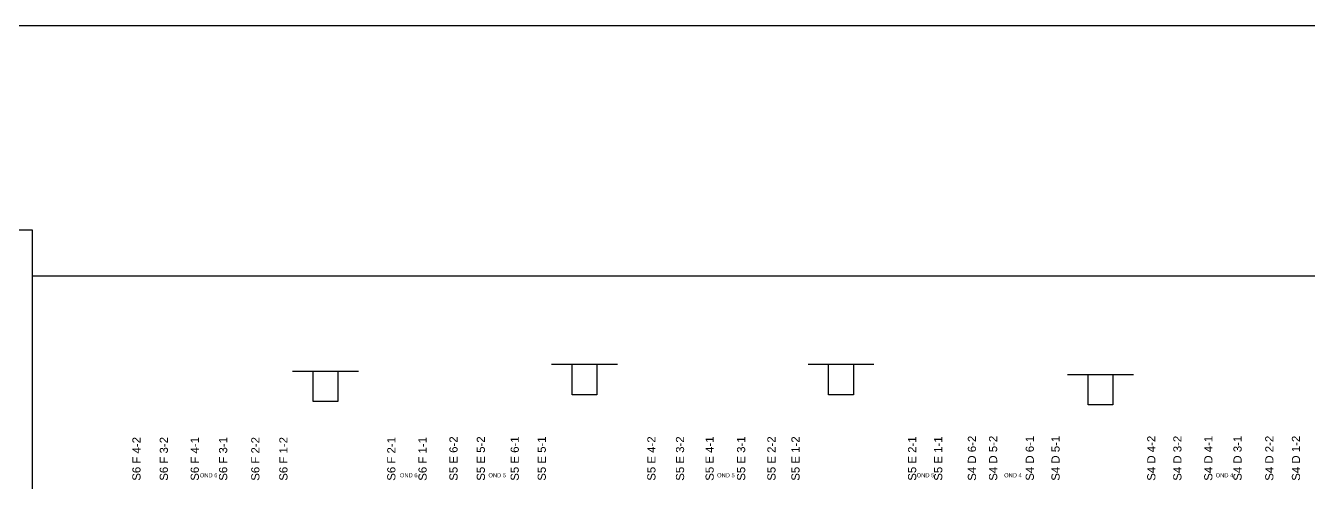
# Model space of a CAD drawing. Header units: inches. Extents: x 38 to 634, y 49 to 167.
# Drawn here: x 297.2 to 359.5, y 142.4 to 164.5 of the extents above; entities that cross this region are included whole.
import ezdxf

# ---------------------------------------------------------------- set-up
doc = ezdxf.new("R2010")
doc.units = ezdxf.units.IN
doc.header["$MEASUREMENT"] = 0
doc.styles.get("Standard").update_dxf_attribs({"font": 'arial.ttf'})

msp = doc.modelspace()

# ---------------------------------------------------------------- linework, layer by layer
for p, q in [((249.504, 164.518), (376.248, 164.518)), ((259.425, 154.62), (297.536, 154.62)), ((297.536, 154.62), (297.536, 49.896)), ((297.536, 152.387), (347.1, 152.387)), ((297.536, 152.387), (299.936, 152.387)), ((347.1, 152.387), (396.897, 152.387)), ((310.178, 147.761), (311.178, 147.761)), ((311.178, 147.761), (312.378, 147.761)), ((311.178, 146.281), (311.178, 147.761)), ((311.178, 147.761), (312.378, 147.761)), ((311.178, 146.281), (311.178, 147.761)), ((312.378, 147.761), (312.378, 147.481)), ((312.378, 147.761), (312.378, 147.481)), ((312.378, 147.761), (313.378, 147.761)), ((322.736, 148.095), (323.736, 148.095)), ((323.736, 148.095), (324.936, 148.095)), ((323.736, 146.615), (323.736, 148.095)), ((324.936, 148.095), (324.936, 147.815)), ((324.936, 148.095), (325.936, 148.095)), ((324.936, 147.815), (324.936, 147.815)), ((324.936, 147.815), (324.936, 146.615)), ((335.187, 148.095), (336.187, 148.095)), ((336.187, 148.095), (337.387, 148.095)), ((336.187, 146.615), (336.187, 148.095)), ((337.387, 148.095), (337.387, 147.815)), ((337.387, 148.095), (338.387, 148.095)), ((337.387, 147.815), (337.387, 147.815)), ((337.387, 147.815), (337.387, 146.615)), ((347.774, 147.599), (348.774, 147.599)), ((348.774, 147.599), (349.974, 147.599)), ((348.774, 146.118), (348.774, 147.599)), ((349.974, 147.599), (349.974, 147.318)), ((349.974, 147.599), (350.974, 147.599)), ((312.378, 147.481), (312.378, 147.481)), ((312.378, 147.481), (312.378, 146.281)), ((312.378, 147.481), (312.378, 147.481)), ((312.378, 147.481), (312.378, 146.281)), ((349.974, 147.318), (349.974, 147.318)), ((349.974, 147.318), (349.974, 146.118)), ((312.378, 146.281), (311.178, 146.281)), ((312.378, 146.281), (311.178, 146.281)), ((324.936, 146.615), (323.736, 146.615)), ((337.387, 146.615), (336.187, 146.615)), ((349.974, 146.118), (348.774, 146.118))]:
    msp.add_line(p, q)

# ---------------------------------------------------------------- texts
at = {"color": 5, "char_height": 0.39618, "attachment_point": 1, "rotation": 90}
for s, insert in [('{\\C256;S6 F 4-2}', (302.405, 142.441)), ('{\\C256;S6 F 3-2}', (303.733, 142.441)), ('{\\C256;S6 F 4-1}', (305.234, 142.441)), ('{\\C256;S6 F 3-1}', (306.61, 142.441)), ('{\\C256;S6 F 2-2}', (308.173, 142.441)), ('{\\C256;S6 F 1-2}', (309.534, 142.441)), ('{\\C256;S6 F 2-1}', (314.771, 142.441)), ('{\\C256;S6 F 1-1}', (316.287, 142.441)), ('{\\C256;S5 E 6-2}', (317.788, 142.441)), ('{\\C256;S5 E 5-2}', (319.115, 142.441)), ('{\\C256;S5 E 6-1}', (320.758, 142.441)), ('{\\C256;S5 E 5-1}', (322.07, 142.441)), ('{\\C256;S5 E 4-2}', (327.39, 142.441)), ('{\\C256;S5 E 3-2}', (328.779, 142.441)), ('{\\C256;S5 E 4-1}', (330.216, 142.441)), ('{\\C256;S5 E 3-1}', (331.744, 142.441)), ('{\\C256;S5 E 2-2}', (333.215, 142.441)), ('{\\C256;S5 E 1-2}', (334.382, 142.441)), ('{\\C256;S5 E 2-1}', (340.042, 142.441)), ('{\\C256;S5 E 1-1}', (341.306, 142.441)), ('{\\C256;S4 D 6-2}', (342.942, 142.441)), ('{\\C256;S4 D 5-2}', (343.97, 142.441)), ('{\\C256;S4 D 6-1}', (345.749, 142.441)), ('{\\C256;S4 D 5-1}', (347, 142.441)), ('{\\C256;S4 D 4-2}', (351.646, 142.441)), ('{\\C256;S4 D 3-2}', (352.911, 142.441)), ('{\\C256;S4 D 4-1}', (354.412, 142.441)), ('{\\C256;S4 D 3-1}', (355.83, 142.441)), ('{\\C256;S4 D 2-2}', (357.372, 142.441)), ('{\\C256;S4 D 1-2}', (358.665, 142.441))]:
    msp.add_mtext_dynamic_manual_height_columns(s, width=4.5035, gutter_width=1.981, heights=[0], dxfattribs=dict(at, insert=insert))
at = {"color": 5, "char_height": 0.2, "attachment_point": 1}
for s, insert in [('{\\C256;OND 6}', (305.678, 142.807)), ('{\\C256;OND 6}', (315.386, 142.807)), ('{\\C256;OND 5}', (319.68, 142.807)), ('{\\C256;OND 5}', (330.776, 142.807)), ('{\\C256;OND 5}', (340.462, 142.807)), ('{\\C256;OND 4}', (344.704, 142.807)), ('{\\C256;OND 4}', (354.969, 142.807))]:
    msp.add_mtext_dynamic_manual_height_columns(s, width=2.27344, gutter_width=1, heights=[0], dxfattribs=dict(at, insert=insert))

doc.saveas('drawing.dxf')
